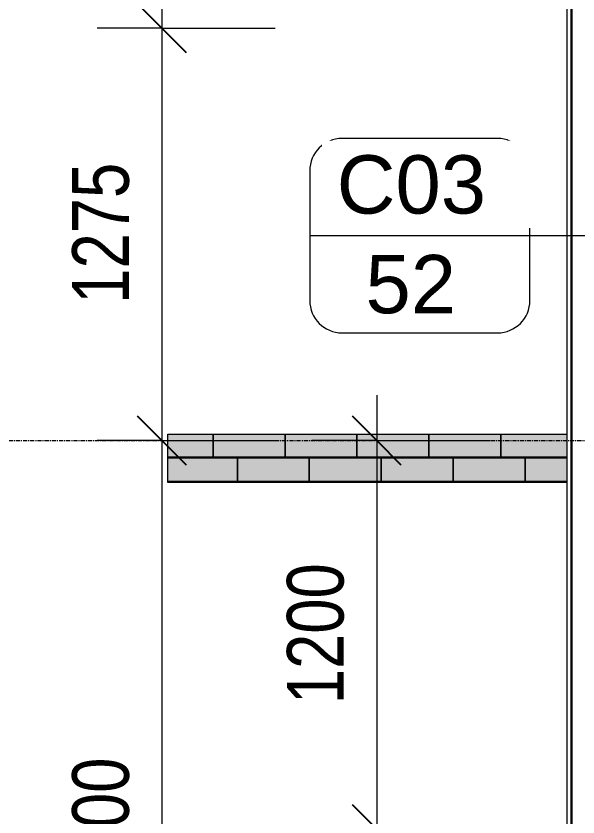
# Model space of a CAD drawing. Header units: millimetres. Extents: x -38576 to 20330, y -28812 to 13605.
# Drawn here: x -32962 to -31227, y -8838 to -6365 of the extents above; entities that cross this region are included whole.
import ezdxf

# ---------------------------------------------------------------- set-up
doc = ezdxf.new("R2010")
doc.units = ezdxf.units.MM
doc.linetypes.add('Grid Line', pattern=[22.225, 12.7, -3.175, 3.175, -3.175])
for name, color, linetype, lineweight in [('A-ANNO-DIMS', 211, 'Continuous', 5), ('A-ANNO-DIMS-100', 211, 'Continuous', 5), ('A-DETL-MBND', 5, 'Continuous', 5), ('A-GLAZ-CURT', 52, 'Continuous', 5), ('A-ROOF-OTLN', 132, 'Continuous', 9), ('A-WALL-IDEN', 211, 'Continuous', 5), ('S-GRID', 1, 'Continuous', 5)]:
    doc.layers.add(name, color=color, linetype=linetype, lineweight=lineweight)
doc.styles.add('Arial_2', font='arial.ttf', dxfattribs={"width": 0.8, "height": 175})
doc.styles.add('Arial_4', font='arial.ttf', dxfattribs={"height": 180})
doc.dimstyles.new('SVA_Arc_Length-1_8mm_BLUE', dxfattribs={"dimscale": 304.8, "dimtxt": 178.545395, "dimasz": 0.492126, "dimexe": 0.656168, "dimexo": 0.0625, "dimgap": 0.164042, "dimtad": 1, "dimdec": 0, "dimrnd": 5, "dimzin": 0, "dimdsep": 46, "dimtxsty": 'Arial_2', "dimblk1": 'OBLIQUE', "dimblk2": 'OBLIQUE', "dimsah": 1, "dimcen": 0.09, "dimdle": 0.459318, "dimazin": 0, "dimtfac": 1, "dimtdec": 4, "dimtix": 1, "dimtmove": 0, "dimatfit": 3, "dimfxl": 1.148294, "dimfxlon": 1, "dimtvp": 1, "dimtfill": 1, "dimtolj": 1, "dimtzin": 0, "dimarcsym": 2})

# ---------------------------------------------------------------- blocks, each defined once
blk = doc.blocks.new('The BREEZEBLOCK Family1 - The BREEZEBLOCK Family1-V11-Clerestory - Level')
at = {"layer": 'A-DETL-MBND'}
blk.add_hatch(color=254, dxfattribs=at).paths.add_polyline_path([(36, -3.3), (-94, -3.3), (-94, -73), (111, -73), (111, -3.3), (43.9, -3.3)])
for p, q in [((111, -3.3), (111, -73)), ((111, -73), (-94, -73))]:
    blk.add_line(p, q, dxfattribs=at)
blk = doc.blocks.new('The BREEZEBLOCK Family1 - The BREEZEBLOCK Family1-V12-Clerestory - Level')
at = {"layer": 'A-DETL-MBND'}
blk.add_hatch(color=254, dxfattribs=at).paths.add_polyline_path([(-53.7, -3.3), (-111, -3.3), (-111, -73), (111, -73), (110.6, -3.3), (4.7, -3.3)])
for p, q in [((-111, -73), (-111, -3.3)), ((111, -3.3), (111, -73)), ((111, -73), (-111, -73))]:
    blk.add_line(p, q, dxfattribs=at)
blk = doc.blocks.new('The BREEZEBLOCK Family1 - The BREEZEBLOCK Family1-1267695-Clerestory - Level')
at = {"layer": 'A-DETL-MBND'}
blk.add_hatch(color=254, dxfattribs=at).paths.add_polyline_path([(5.9, -3.3), (-70, -3.3), (-70, -73), (70, -73), (70, -3.3), (38.7, -3.3)])
for p, q in [((-70, -73), (-70, -3.3)), ((70, -3.3), (70, -73)), ((70, -73), (-70, -73))]:
    blk.add_line(p, q, dxfattribs=at)
blk = doc.blocks.new('System Panel - Glazed-V16-Clerestory - Level')
at = {"layer": 'A-DETL-MBND'}
blk.add_hatch(color=254, dxfattribs=at).paths.add_polyline_path([(36, 0), (-94, 0), (-94, -3.3), (111, -3.3), (111, 0), (43.9, 0)])
for p, q in [((111, 0), (111, -3.3)), ((111, -3.3), (-94, -3.3))]:
    blk.add_line(p, q, dxfattribs=at)
blk = doc.blocks.new('System Panel - Glazed-V14-Clerestory - Level')
at = {"layer": 'A-DETL-MBND'}
blk.add_hatch(color=254, dxfattribs=at).paths.add_polyline_path([(-99.2, 0), (-111, 0), (-111, -3.3), (111, -3.3), (111, 0), (-96.3, 0)])
for p, q in [((-111, 0), (-111, -3.3)), ((111, 0), (111, -3.3)), ((111, -3.3), (-111, -3.3))]:
    blk.add_line(p, q, dxfattribs=at)
blk = doc.blocks.new('System Panel - Glazed-1262000-Clerestory - Level')
at = {"layer": 'A-DETL-MBND'}
blk.add_hatch(color=254, dxfattribs=at).paths.add_polyline_path([(5.9, 0), (-70, 0), (-70, -3.3), (70, -3.3), (70, 0), (38.7, 0)])
for p, q in [((-70, 0), (-70, -3.3)), ((70, 0), (70, -3.3)), ((70, -3.3), (-70, -3.3))]:
    blk.add_line(p, q, dxfattribs=at)
blk = doc.blocks.new('System Panel - Glazed-V18-Clerestory - Level')
at = {"layer": 'A-DETL-MBND'}
blk.add_hatch(color=254, dxfattribs=at).paths.add_polyline_path([(77.6, 3.2), (-19, 3.2), (-19, 0), (111, 0), (111, 3.2), (79.7, 3.2)])
for p, q in [((-19, 3.2), (111, 3.2)), ((111, 3.2), (111, 0))]:
    blk.add_line(p, q, dxfattribs=at)
blk = doc.blocks.new('System Panel - Glazed-1093574-Clerestory - Level')
at = {"layer": 'A-DETL-MBND'}
blk.add_hatch(color=254, dxfattribs=at).paths.add_polyline_path([(-10, 3.2), (-111, 3.2), (-111, 0), (111, 0), (111, 3.2), (10, 3.2)])
for p, q in [((-111, 3.2), (111, 3.2)), ((-111, 3.2), (-111, 0)), ((111, 3.2), (111, 0))]:
    blk.add_line(p, q, dxfattribs=at)
blk = doc.blocks.new('System Panel - Glazed-1266619-Clerestory - Level')
at = {"layer": 'A-DETL-MBND'}
blk.add_hatch(color=254, dxfattribs=at).paths.add_polyline_path([(21.3, 3.3), (-107.5, 3.3), (-107.5, 0), (107.5, 0), (107.5, 3.3), (43.4, 3.3)])
for p, q in [((-107.5, 3.3), (107.5, 3.3)), ((-107.5, 3.3), (-107.5, 0)), ((107.5, 3.3), (107.5, 0))]:
    blk.add_line(p, q, dxfattribs=at)
blk = doc.blocks.new('The BREEZEBLOCK Family1 - The BREEZEBLOCK Family1-V35-Clerestory - Level')
at = {"layer": 'A-GLAZ-CURT'}
blk.add_hatch(color=254, dxfattribs=at).paths.add_polyline_path([(77.6, 0), (-19, 0), (-19, -73), (111, -73), (111, 0)])
for p, q in [((-19, 0), (111, 0)), ((111, 0), (111, -73)), ((111, -73), (-19, -73))]:
    blk.add_line(p, q, dxfattribs=at)
blk = doc.blocks.new('The BREEZEBLOCK Family1 - The BREEZEBLOCK Family1-1267704-Clerestory - Level')
at = {"layer": 'A-GLAZ-CURT'}
blk.add_hatch(color=254, dxfattribs=at).paths.add_polyline_path([(-24.2, 0), (-111, 0), (-111, -73), (111, -73), (111, 0), (58.3, 0)])
for p, q in [((-111, 0), (111, 0)), ((-111, -73), (-111, 0)), ((111, 0), (111, -73)), ((111, -73), (-111, -73))]:
    blk.add_line(p, q, dxfattribs=at)
blk = doc.blocks.new('The BREEZEBLOCK Family1 - The BREEZEBLOCK Family1-1267705-Clerestory - Level')
at = {"layer": 'A-GLAZ-CURT'}
blk.add_hatch(color=254, dxfattribs=at).paths.add_polyline_path([(-107.5, 0), (-107.5, -73), (107.5, -73), (107.5, 0), (-39.1, 0)])
for p, q in [((-107.5, 0), (107.5, 0)), ((-107.5, -73), (-107.5, 0)), ((107.5, 0), (107.5, -73)), ((107.5, -73), (-107.5, -73))]:
    blk.add_line(p, q, dxfattribs=at)
blk = doc.blocks.new('DIMBLOCK60-Clerestory - Level')
at = {"layer": 'A-ANNO-DIMS-100'}
for p, q in [((-32511.6, -7535.7), (-32511.6, -10075.7)), ((-32511.6, -7675.7), (-32711.6, -7675.7)), ((-32511.6, -7675.7), (-32161.6, -7675.7)), ((-32511.6, -10075.7), (-32711.6, -10075.7)), ((-32511.6, -10075.7), (-32161.6, -10075.7))]:
    blk.add_line(p, q, dxfattribs=at)
at = {"layer": 'A-ANNO-DIMS-100', "lineweight": 25}
for p, q in [((-32511.6, -7675.7), (-32586.6, -7600.7)), ((-32511.6, -7675.7), (-32436.6, -7750.7)), ((-32511.6, -10075.7), (-32586.6, -10000.7)), ((-32511.6, -10075.7), (-32436.6, -10150.7))]:
    blk.add_line(p, q, dxfattribs=at)
at = {"layer": 'A-ANNO-DIMS-100', "color": 0, "insert": (-32788.8, -9089.9), "char_height": 175, "width": 514.211, "attachment_point": 1, "rotation": 90, "line_spacing_factor": 0.941778, "style": 'Arial_2', "bg_fill": 3, "box_fill_scale": 1.25, "bg_fill_color": 256, "bg_fill_true_color": 13158600, "bg_fill_transparency": 0}
blk.add_mtext('2400', dxfattribs=at)
blk = doc.blocks.new('_Oblique')
at = {"color": 0, "linetype": 'ByBlock', "lineweight": -2}
blk.add_line((-0.5, -0.5), (0.5, 0.5), dxfattribs=at)
blk = doc.blocks.new('DIMBLOCK66-Clerestory - Level')
at = {"layer": 'A-ANNO-DIMS-100'}
for p, q in [((-31848.5, -7535.7), (-31848.5, -8875.7)), ((-31848.5, -7675.7), (-32048.5, -7675.7)), ((-31848.5, -7675.7), (-31498.5, -7675.7)), ((-31848.5, -8875.7), (-32048.5, -8875.7)), ((-31848.5, -8875.7), (-31498.5, -8875.7))]:
    blk.add_line(p, q, dxfattribs=at)
at = {"layer": 'A-ANNO-DIMS-100', "lineweight": 25}
for p, q in [((-31848.5, -7675.7), (-31923.5, -7600.7)), ((-31848.5, -7675.7), (-31773.5, -7750.7)), ((-31848.5, -8875.7), (-31923.5, -8800.7)), ((-31848.5, -8875.7), (-31773.5, -8950.7))]:
    blk.add_line(p, q, dxfattribs=at)
at = {"layer": 'A-ANNO-DIMS-100', "color": 0, "insert": (-32125.7, -8489.9), "char_height": 175, "width": 514.211, "attachment_point": 1, "rotation": 90, "line_spacing_factor": 0.941778, "style": 'Arial_2', "bg_fill": 3, "box_fill_scale": 1.25, "bg_fill_color": 256, "bg_fill_true_color": 13158600, "bg_fill_transparency": 0}
blk.add_mtext('1200', dxfattribs=at)
blk = doc.blocks.new('DIMBLOCK67-Clerestory - Level')
at = {"layer": 'A-ANNO-DIMS-100', "lineweight": 25}
for p, q in [((-31848.5, -8875.7), (-31923.5, -8800.7)), ((-31848.5, -8875.7), (-31773.5, -8950.7)), ((-31848.5, -10075.7), (-31923.5, -10000.7)), ((-31848.5, -10075.7), (-31773.5, -10150.7))]:
    blk.add_line(p, q, dxfattribs=at)
at = {"layer": 'A-ANNO-DIMS-100'}
for p, q in [((-31848.5, -8875.7), (-32048.5, -8875.7)), ((-31848.5, -8875.7), (-31848.5, -10075.7)), ((-31848.5, -8875.7), (-31498.5, -8875.7)), ((-31848.5, -10075.7), (-32048.5, -10075.7)), ((-31848.5, -10075.7), (-31498.5, -10075.7))]:
    blk.add_line(p, q, dxfattribs=at)
at = {"layer": 'A-ANNO-DIMS-100', "color": 0, "insert": (-32125.7, -9689.9), "char_height": 175, "width": 514.211, "attachment_point": 1, "rotation": 90, "line_spacing_factor": 0.941778, "style": 'Arial_2', "bg_fill": 3, "box_fill_scale": 1.25, "bg_fill_color": 256, "bg_fill_true_color": 13158600, "bg_fill_transparency": 0}
blk.add_mtext('1200', dxfattribs=at)
blk = doc.blocks.new('DIMBLOCK145-Clerestory - Level')
at = {"layer": 'A-ANNO-DIMS-100', "lineweight": 25}
for p, q in [((-32511.6, -5130.1), (-32586.6, -5055.1)), ((-32511.6, -5130.1), (-32436.6, -5205.1)), ((-32511.6, -6402.9), (-32586.6, -6327.9)), ((-32511.6, -6402.9), (-32436.6, -6477.9))]:
    blk.add_line(p, q, dxfattribs=at)
at = {"layer": 'A-ANNO-DIMS-100'}
for p, q in [((-32511.6, -5130.1), (-32711.6, -5130.1)), ((-32511.6, -5130.1), (-32511.6, -6402.9)), ((-32511.6, -5130.1), (-32161.6, -5130.1)), ((-32511.6, -6402.9), (-32711.6, -6402.9)), ((-32511.6, -6402.9), (-32161.6, -6402.9))]:
    blk.add_line(p, q, dxfattribs=at)
at = {"layer": 'A-ANNO-DIMS-100', "color": 0, "insert": (-32788.8, -5980.7), "char_height": 175, "width": 514.211, "attachment_point": 1, "rotation": 90, "line_spacing_factor": 0.941778, "style": 'Arial_2', "bg_fill": 3, "box_fill_scale": 1.25, "bg_fill_color": 256, "bg_fill_true_color": 13158600, "bg_fill_transparency": 0}
blk.add_mtext('1275', dxfattribs=at)
blk = doc.blocks.new('DIMBLOCK146-Clerestory - Level')
at = {"layer": 'A-ANNO-DIMS-100', "lineweight": 25}
for p, q in [((-32511.6, -6402.9), (-32586.6, -6327.9)), ((-32511.6, -6402.9), (-32436.6, -6477.9)), ((-32511.6, -7675.7), (-32586.6, -7600.7)), ((-32511.6, -7675.7), (-32436.6, -7750.7))]:
    blk.add_line(p, q, dxfattribs=at)
at = {"layer": 'A-ANNO-DIMS-100'}
for p, q in [((-32511.6, -6402.9), (-32711.6, -6402.9)), ((-32511.6, -6402.9), (-32511.6, -7815.7)), ((-32511.6, -6402.9), (-32161.6, -6402.9)), ((-32511.6, -7675.7), (-32711.6, -7675.7)), ((-32511.6, -7675.7), (-32161.6, -7675.7))]:
    blk.add_line(p, q, dxfattribs=at)
at = {"layer": 'A-ANNO-DIMS-100', "color": 0, "insert": (-32788.8, -7253.5), "char_height": 175, "width": 514.211, "attachment_point": 1, "rotation": 90, "line_spacing_factor": 0.941778, "style": 'Arial_2', "bg_fill": 3, "box_fill_scale": 1.25, "bg_fill_color": 256, "bg_fill_true_color": 13158600, "bg_fill_transparency": 0}
blk.add_mtext('1275', dxfattribs=at)
blk = doc.blocks.new('SVA_Shopfront Tag_Arial 1_8mm - --1399054-Clerestory - Level')
at = {"layer": 'A-WALL-IDEN'}
for p, q in [((2.4, 3), (-2.4, 3)), ((-3.4, 2), (-3.4, 0)), ((3.4, 0), (3.4, 2)), ((3.4, 0), (-3.4, 0)), ((3.4, -2), (3.4, 0)), ((-3.4, 0), (-3.4, -2)), ((-2.4, -3), (2.4, -3))]:
    blk.add_line(p, q, dxfattribs=at)
for centre, start, end in [((-2.4, 2), 90, 180), ((2.4, 2), 360, 90), ((-2.4, -2), 180, 270), ((2.4, -2), 270, 360)]:
    blk.add_arc(centre, 1, start, end, dxfattribs=at)

msp = doc.modelspace()

# ---------------------------------------------------------------- linework, layer by layer
at = {"layer": 'A-ROOF-OTLN', "lineweight": 5}
for p, q in [((-31260.6, -23210.7), (-31260.6, 2031.3)), ((-31247.9, -23198), (-31247.9, 2018.6)), ((-31245.5, -23195.6), (-31245.5, 2016.3))]:
    msp.add_line(p, q, dxfattribs=at)
at = {"layer": 'A-WALL-IDEN'}
msp.add_line((-30125.4, -7043.5), (-31375.4, -7043.5), dxfattribs=at)
at = {"layer": 'S-GRID', "linetype": 'Grid Line'}
msp.add_line((-35318.6, -7675.7), (7444.6, -7675.7), dxfattribs=at)

# ---------------------------------------------------------------- block references
at = {"layer": 'A-DETL-MBND', "rotation": 180}
for name, p in [('The BREEZEBLOCK Family1 - The BREEZEBLOCK Family1-1267695-Clerestory - Level', (-32423.6, -7729.7)), ('The BREEZEBLOCK Family1 - The BREEZEBLOCK Family1-V12-Clerestory - Level', (-32242.6, -7729.7)), ('The BREEZEBLOCK Family1 - The BREEZEBLOCK Family1-V12-Clerestory - Level', (-32020.6, -7729.7)), ('The BREEZEBLOCK Family1 - The BREEZEBLOCK Family1-V12-Clerestory - Level', (-31798.6, -7729.7)), ('The BREEZEBLOCK Family1 - The BREEZEBLOCK Family1-V12-Clerestory - Level', (-31576.6, -7729.7)), ('The BREEZEBLOCK Family1 - The BREEZEBLOCK Family1-V11-Clerestory - Level', (-31354.6, -7729.7)), ('System Panel - Glazed-1262000-Clerestory - Level', (-32423.6, -7729.7)), ('System Panel - Glazed-V14-Clerestory - Level', (-32242.6, -7729.7)), ('System Panel - Glazed-V14-Clerestory - Level', (-32020.6, -7729.7)), ('System Panel - Glazed-V14-Clerestory - Level', (-31798.6, -7729.7)), ('System Panel - Glazed-V14-Clerestory - Level', (-31576.6, -7729.7)), ('System Panel - Glazed-V16-Clerestory - Level', (-31354.6, -7729.7)), ('System Panel - Glazed-1266619-Clerestory - Level', (-32386.1, -7802.7)), ('System Panel - Glazed-1093574-Clerestory - Level', (-32167.6, -7802.7)), ('System Panel - Glazed-1093574-Clerestory - Level', (-31945.6, -7802.7)), ('System Panel - Glazed-1093574-Clerestory - Level', (-31723.6, -7802.7)), ('System Panel - Glazed-1093574-Clerestory - Level', (-31501.6, -7802.7)), ('System Panel - Glazed-V18-Clerestory - Level', (-31279.6, -7802.7))]:
    msp.add_blockref(name, p, dxfattribs=at)
at = {"layer": 'A-GLAZ-CURT', "rotation": 180}
for name, p in [('The BREEZEBLOCK Family1 - The BREEZEBLOCK Family1-1267705-Clerestory - Level', (-32386.1, -7802.7)), ('The BREEZEBLOCK Family1 - The BREEZEBLOCK Family1-1267704-Clerestory - Level', (-32167.6, -7802.7)), ('The BREEZEBLOCK Family1 - The BREEZEBLOCK Family1-1267704-Clerestory - Level', (-31945.6, -7802.7)), ('The BREEZEBLOCK Family1 - The BREEZEBLOCK Family1-1267704-Clerestory - Level', (-31723.6, -7802.7)), ('The BREEZEBLOCK Family1 - The BREEZEBLOCK Family1-1267704-Clerestory - Level', (-31501.6, -7802.7)), ('The BREEZEBLOCK Family1 - The BREEZEBLOCK Family1-V35-Clerestory - Level', (-31279.6, -7802.7))]:
    msp.add_blockref(name, p, dxfattribs=at)
at = {"layer": 'A-WALL-IDEN', "xscale": 99.99999999999993, "yscale": 99.99999999999993, "zscale": 99.99999999999993}
msp.add_blockref('SVA_Shopfront Tag_Arial 1_8mm - --1399054-Clerestory - Level', (-31715.4, -7043.5), dxfattribs=at)

# ---------------------------------------------------------------- dimensions: what is measured, and where the dimension line sits
at = {"layer": 'A-ANNO-DIMS'}
dim = msp.add_linear_dim(base=(-32511.6, -6402.9), p1=(-32161.6, -5130.1), p2=(-32161.6, -6402.9), angle=90, dimstyle='SVA_Arc_Length-1_8mm_BLUE', override={"dimpost": '<>', "dimfxl": 1272.8}, dxfattribs=at)
dim.commit()
dim.dimension.update_dxf_attribs({"geometry": 'DIMBLOCK145-Clerestory - Level', "text_midpoint": (-32650.9, -5766.5)})

# ---------------------------------------------------------------- next in the draw order: texts
at = {"layer": 'A-WALL-IDEN', "char_height": 180, "attachment_point": 1, "style": 'Arial_4', "bg_fill": 3, "box_fill_scale": 1.25, "bg_fill_color": 256, "bg_fill_true_color": 13158600, "bg_fill_transparency": 0}
for s, insert, width in [('C03', (-31972.1, -6795.3), 553.164), ('52', (-31883.1, -7103.1), 336.709)]:
    msp.add_mtext(s, dxfattribs=dict(at, insert=insert, width=width))

# ---------------------------------------------------------------- next in the draw order: dimensions: what is measured, and where the dimension line sits
at = {"layer": 'A-ANNO-DIMS'}
dim = msp.add_linear_dim(base=(-32511.6, -10075.7), p1=(-32161.6, -7675.7), p2=(-32161.6, -10075.7), angle=90, dimstyle='SVA_Arc_Length-1_8mm_BLUE', override={"dimpost": '<>', "dimfxl": 2400}, dxfattribs=at)
dim.commit()
dim.dimension.update_dxf_attribs({"geometry": 'DIMBLOCK60-Clerestory - Level', "text_midpoint": (-32650.9, -8875.7)})

# ---------------------------------------------------------------- next in the draw order: dimensions: what is measured, and where the dimension line sits
dim = msp.add_linear_dim(base=(-31848.5, -8875.7), p1=(-31498.5, -7675.7), p2=(-31498.5, -8875.7), angle=90, dimstyle='SVA_Arc_Length-1_8mm_BLUE', override={"dimpost": '<>', "dimfxl": 1200}, dxfattribs=at)
dim.commit()
dim.dimension.update_dxf_attribs({"geometry": 'DIMBLOCK66-Clerestory - Level', "text_midpoint": (-31987.9, -8275.7)})

# ---------------------------------------------------------------- next in the draw order: dimensions: what is measured, and where the dimension line sits
for base, p1, p2, override, picture, middle in [((-32511.6, -7675.7), (-32161.6, -6402.9), (-32161.6, -7675.7), {"dimpost": '<>', "dimfxl": 1272.8}, 'DIMBLOCK146-Clerestory - Level', (-32650.9, -7039.3)), ((-31848.5, -10075.7), (-31498.5, -8875.7), (-31498.5, -10075.7), {"dimpost": '<>', "dimfxl": 1200}, 'DIMBLOCK67-Clerestory - Level', (-31987.9, -9475.7))]:
    dim = msp.add_linear_dim(base=base, p1=p1, p2=p2, angle=90, dimstyle='SVA_Arc_Length-1_8mm_BLUE', override=override, dxfattribs=at)
    dim.commit()
    dim.dimension.update_dxf_attribs({"geometry": picture, "text_midpoint": middle})

doc.saveas('drawing.dxf')
